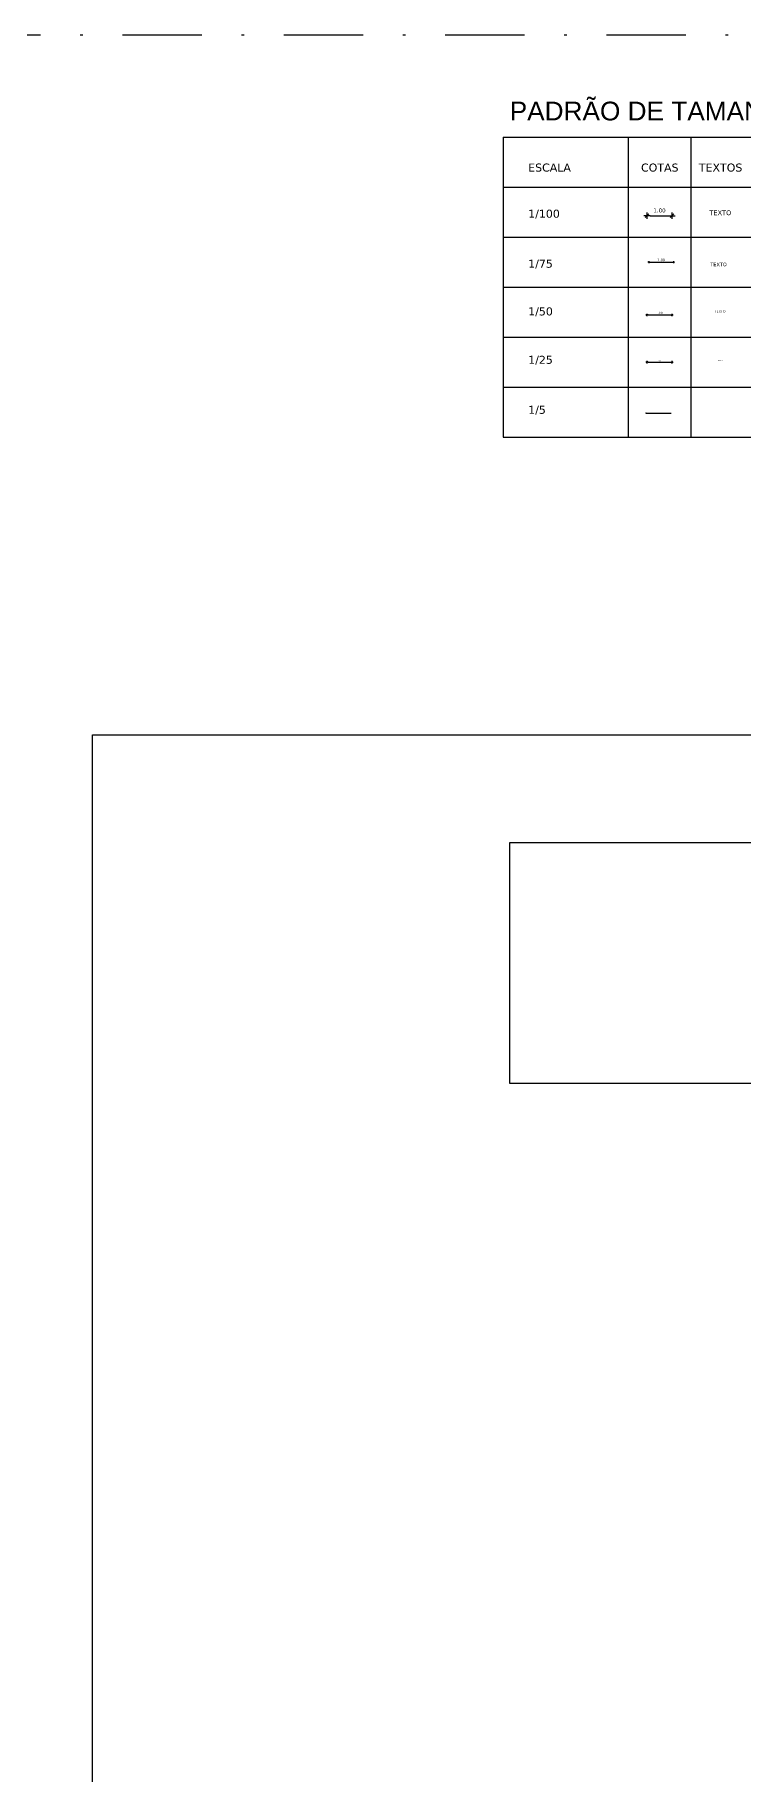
# Model space of a CAD drawing. Extents: x -81 to 144, y 107 to 212.
# Drawn here: x 31.3 to 59.6, y 142.6 to 212.2 of the extents above; entities that cross this region are included whole.
import ezdxf

# ---------------------------------------------------------------- set-up
doc = ezdxf.new("R2010")
doc.units = 0
doc.header["$LTSCALE"] = 0.005
doc.header["$PDMODE"] = 3
doc.linetypes.add('DASHDOT', pattern=[25.4, 12.7, -6.35, 0, -6.35])
doc.layers.get('0').update_dxf_attribs({"linetype": 'CONTINUOUS'})
doc.layers.get('DEFPOINTS').update_dxf_attribs({"linetype": 'CONTINUOUS'})
for name, color, linetype in [('A-01', 1, 'CONTINUOUS'), ('ARQ-CTA-1_025', 1, 'CONTINUOUS'), ('ARQ-CTA-1_050', 1, 'CONTINUOUS'), ('ARQ-CTA-1_075', 1, 'CONTINUOUS'), ('ARQ-CTA-1_100', 1, 'CONTINUOUS'), ('ARQ-HTC', 9, 'CONTINUOUS'), ('ARQ-TXT', 2, 'CONTINUOUS'), ('ARQ-TXT-1_075', 2, 'CONTINUOUS')]:
    doc.layers.add(name, color=color, linetype=linetype)
doc.styles.add('ESC-50-A20', font='arial.ttf', dxfattribs={"height": 0.1})
doc.styles.add('FNDE Text Cota 0075', font='verdana.ttf', dxfattribs={"height": 0.1})
doc.styles.add('FNDE Texto Cota 0005', font='verdana.ttf', dxfattribs={"height": 0.008})
doc.styles.add('FNDE Texto Cota 0025', font='verdana.ttf', dxfattribs={"height": 0.04})
doc.styles.add('FNDE Texto Cota 0050', font='verdana.ttf', dxfattribs={"height": 0.08})
doc.styles.add('FNDE Texto Cota 0100', font='verdana.ttf', dxfattribs={"height": 0.16})
doc.dimstyles.new('FNDE 1-0005', dxfattribs={"dimscale": 2.5, "dimtxt": 0.008, "dimasz": 0.0025, "dimexe": 0.15, "dimexo": 0.15, "dimgap": 0.0025, "dimtad": 1, "dimzin": 4, "dimdsep": 46, "dimtxsty": 'FNDE Texto Cota 0005', "dimblk": 'tic', "dimcen": 0.15, "dimdle": 0.15, "dimse1": 1, "dimse2": 1, "dimclrd": 251, "dimclre": 251, "dimclrt": 256, "dimaunit": 1, "dimadec": 3, "dimazin": 0, "dimtfac": 1, "dimtix": 1, "dimtmove": 2, "dimatfit": 3, "dimldrblk": 'tic', "dimfxl": 0.15, "dimtvp": 1, "dimtolj": 1, "dimtzin": 0, "dimarcsym": 0})
doc.dimstyles.new('FNDE 1-0025', dxfattribs={"dimscale": 5, "dimtxt": 0.04, "dimasz": 0.01, "dimexe": 0.15, "dimexo": 0.15, "dimgap": 0.005, "dimtad": 1, "dimzin": 1, "dimdsep": 46, "dimtxsty": 'FNDE Texto Cota 0025', "dimblk": 'tic', "dimcen": 0.015, "dimdle": 0.15, "dimse1": 1, "dimse2": 1, "dimclrd": 251, "dimclre": 251, "dimclrt": 256, "dimaunit": 1, "dimadec": 3, "dimazin": 0, "dimtfac": 1, "dimtix": 1, "dimtmove": 2, "dimatfit": 3, "dimfxl": 0.15, "dimtvp": 1, "dimtolj": 1, "dimtzin": 0, "dimarcsym": 0})
doc.dimstyles.new('FNDE 1-0050', dxfattribs={"dimscale": 5, "dimtxt": 0.08, "dimasz": 0.01, "dimexe": 0.15, "dimexo": 0.15, "dimgap": 0.01, "dimtad": 1, "dimzin": 1, "dimdsep": 46, "dimtxsty": 'FNDE Texto Cota 0050', "dimblk": 'tic', "dimcen": 0.015, "dimdle": 0.15, "dimse1": 1, "dimse2": 1, "dimclrd": 251, "dimclre": 251, "dimclrt": 256, "dimaunit": 1, "dimadec": 3, "dimazin": 0, "dimtfac": 1, "dimtix": 1, "dimtmove": 2, "dimatfit": 3, "dimfxl": 0.15, "dimtvp": 1, "dimtolj": 1, "dimtzin": 0, "dimarcsym": 0})
doc.dimstyles.new('FNDE 1-0100', dxfattribs={"dimscale": 2.5, "dimtxt": 0.16, "dimasz": 0.05, "dimexe": 0.15, "dimexo": 0.15, "dimgap": 0.05, "dimtad": 1, "dimzin": 4, "dimdsep": 46, "dimtxsty": 'FNDE Texto Cota 0100', "dimblk": 'tic', "dimcen": 0.15, "dimdle": 0.15, "dimse1": 1, "dimse2": 1, "dimclrd": 251, "dimclre": 251, "dimclrt": 256, "dimaunit": 1, "dimadec": 3, "dimazin": 0, "dimtfac": 1, "dimtix": 1, "dimtmove": 2, "dimatfit": 3, "dimldrblk": 'tic', "dimfxl": 0.15, "dimtvp": 1, "dimtolj": 1, "dimtzin": 0, "dimarcsym": 0})
doc.dimstyles.new('FNDE 1-075', dxfattribs={"dimscale": 2.5, "dimtxt": 0.1, "dimasz": 0.015, "dimexe": 0.15, "dimexo": 0.15, "dimgap": 0.015, "dimtad": 1, "dimzin": 4, "dimdsep": 46, "dimtxsty": 'FNDE Text Cota 0075', "dimblk": 'tic', "dimcen": 0.025, "dimdle": 0.15, "dimse1": 1, "dimse2": 1, "dimclrd": 251, "dimclre": 251, "dimclrt": 256, "dimaunit": 1, "dimadec": 3, "dimazin": 0, "dimtfac": 1, "dimtix": 1, "dimtmove": 2, "dimatfit": 3, "dimldrblk": 'DOTSMALL', "dimfxl": 0.15, "dimtvp": 1, "dimtolj": 1, "dimtzin": 0, "dimarcsym": 0})

# ---------------------------------------------------------------- blocks, each defined once
blk = doc.blocks.new('tic')
at = {"color": 251}
for p, q in [((-1, 0), (1, 0)), ((0, -1), (0, 1))]:
    blk.add_line(p, q, dxfattribs=at)
blk.add_line((-0.6, -0.6), (0.6, 0.6))
blk = doc.blocks.new('*D87')
at = {"layer": 'ARQ-CTA-1_025', "color": 251, "lineweight": -2}
blk.add_line((55.816, 199.103), (56.716, 199.103), dxfattribs=at)
at = {"layer": 'DEFPOINTS', "color": 0}
for p in [(56.766, 199.103), (55.766, 198.103), (56.766, 198.103)]:
    blk.add_point(p, dxfattribs=at)
at = {"layer": 'ARQ-CTA-1_025', "color": 251, "lineweight": -2, "xscale": 0.05, "yscale": 0.05, "zscale": 0.05, "rotation": 180}
blk.add_blockref('tic', (55.766, 199.103), dxfattribs=at)
at = {"layer": 'ARQ-CTA-1_025', "color": 251, "lineweight": -2, "xscale": 0.05, "yscale": 0.05, "zscale": 0.05}
blk.add_blockref('tic', (56.766, 199.103), dxfattribs=at)
at = {"layer": 'ARQ-CTA-1_025', "insert": (56.266, 199.149), "char_height": 0.04, "attachment_point": 5, "style": 'FNDE Texto Cota 0025'}
blk.add_mtext('\\A1;1.00', dxfattribs=at)
blk = doc.blocks.new('*D88')
at = {"layer": 'ARQ-CTA-1_100', "color": 251, "lineweight": -2}
blk.add_line((55.891, 204.959), (56.641, 204.959), dxfattribs=at)
at = {"layer": 'DEFPOINTS', "color": 0}
for p in [(56.766, 204.959), (55.766, 204.103), (56.766, 204.103)]:
    blk.add_point(p, dxfattribs=at)
at = {"layer": 'ARQ-CTA-1_100', "color": 251, "lineweight": -2, "xscale": 0.125, "yscale": 0.125, "zscale": 0.125, "rotation": 180}
blk.add_blockref('tic', (55.766, 204.959), dxfattribs=at)
at = {"layer": 'ARQ-CTA-1_100', "color": 251, "lineweight": -2, "xscale": 0.125, "yscale": 0.125, "zscale": 0.125}
blk.add_blockref('tic', (56.766, 204.959), dxfattribs=at)
at = {"layer": 'ARQ-CTA-1_100', "insert": (56.266, 205.167), "char_height": 0.16, "attachment_point": 5, "style": 'FNDE Texto Cota 0100'}
blk.add_mtext('\\A1;1.00', dxfattribs=at)
blk = doc.blocks.new('*D89')
at = {"layer": 'ARQ-CTA-1_050', "color": 251, "lineweight": -2}
blk.add_line((55.816, 200.99), (56.716, 200.99), dxfattribs=at)
at = {"layer": 'DEFPOINTS', "color": 0}
for p in [(55.766, 201.535), (56.766, 201.535), (56.766, 200.99)]:
    blk.add_point(p, dxfattribs=at)
at = {"layer": 'ARQ-CTA-1_050', "color": 251, "lineweight": -2, "xscale": 0.05, "yscale": 0.05, "zscale": 0.05, "rotation": 180}
blk.add_blockref('tic', (55.766, 200.99), dxfattribs=at)
at = {"layer": 'ARQ-CTA-1_050', "color": 251, "lineweight": -2, "xscale": 0.05, "yscale": 0.05, "zscale": 0.05}
blk.add_blockref('tic', (56.766, 200.99), dxfattribs=at)
at = {"layer": 'ARQ-CTA-1_050', "insert": (56.266, 201.073), "char_height": 0.08, "attachment_point": 5, "style": 'FNDE Texto Cota 0050'}
blk.add_mtext('\\A1;1.00', dxfattribs=at)
blk = doc.blocks.new('*D90')
at = {"layer": 'ARQ-CTA-1_075', "color": 251, "linetype": 'Continuous', "lineweight": -2}
blk.add_line((55.87, 203.101), (56.795, 203.101), dxfattribs=at)
at = {"layer": 'DEFPOINTS', "color": 0, "linetype": 'Continuous'}
for p in [(55.833, 203.225), (56.833, 203.225), (56.833, 203.101)]:
    blk.add_point(p, dxfattribs=at)
at = {"layer": 'ARQ-CTA-1_075', "color": 251, "linetype": 'Continuous', "lineweight": -2, "xscale": 0.0375, "yscale": 0.0375, "zscale": 0.0375, "rotation": 180}
blk.add_blockref('tic', (55.833, 203.101), dxfattribs=at)
at = {"layer": 'ARQ-CTA-1_075', "color": 251, "linetype": 'Continuous', "lineweight": -2, "xscale": 0.0375, "yscale": 0.0375, "zscale": 0.0375}
blk.add_blockref('tic', (56.833, 203.101), dxfattribs=at)
at = {"layer": 'ARQ-CTA-1_075', "linetype": 'Continuous', "insert": (56.333, 203.19), "char_height": 0.1, "attachment_point": 5, "style": 'FNDE Text Cota 0075'}
blk.add_mtext('\\A1;1.00', dxfattribs=at)
blk = doc.blocks.new('_DotSmall')
at = {"color": 0, "linetype": 'ByBlock', "const_width": 0.5}
blk.add_lwpolyline([(-0.0625, 0, 1), (0.0625, 0, 1)], format="xyb", close=True, dxfattribs=at)
blk = doc.blocks.new('*D91')
at = {"layer": 'ARQ-HTC', "color": 251, "linetype": 'Continuous', "lineweight": -2}
blk.add_line((55.726, 197.067), (56.714, 197.067), dxfattribs=at)
at = {"layer": 'DEFPOINTS', "color": 0, "linetype": 'Continuous'}
for p in [(55.72, 197.144), (56.72, 197.162), (56.72, 197.067)]:
    blk.add_point(p, dxfattribs=at)
at = {"layer": 'ARQ-HTC', "color": 251, "linetype": 'Continuous', "lineweight": -2, "xscale": 0.00625, "yscale": 0.00625, "zscale": 0.00625, "rotation": 180}
blk.add_blockref('tic', (55.72, 197.067), dxfattribs=at)
at = {"layer": 'ARQ-HTC', "color": 251, "linetype": 'Continuous', "lineweight": -2, "xscale": 0.00625, "yscale": 0.00625, "zscale": 0.00625}
blk.add_blockref('tic', (56.72, 197.067), dxfattribs=at)
at = {"layer": 'ARQ-HTC', "linetype": 'Continuous', "insert": (56.22, 197.077), "char_height": 0.008, "attachment_point": 5, "style": 'FNDE Texto Cota 0005'}
blk.add_mtext('\\A1;1.00', dxfattribs=at)

msp = doc.modelspace()

# ---------------------------------------------------------------- linework, layer by layer
at = {"color": 251}
for p, q in [((50.016, 208.103), (50.016, 196.103)), ((50.016, 208.103), (98.889, 208.103)), ((55.016, 208.103), (55.016, 196.103)), ((57.516, 208.103), (57.516, 196.103)), ((50.016, 206.103), (98.889, 206.103)), ((50.016, 206.103), (98.889, 206.103)), ((50.016, 204.103), (98.889, 204.103)), ((50.016, 202.103), (98.889, 202.103)), ((50.016, 200.103), (98.889, 200.103)), ((50.016, 198.103), (98.889, 198.103)), ((50.016, 196.103), (98.889, 196.103))]:
    msp.add_line(p, q, dxfattribs=at)
at = {"linetype": 'DASHDOT', "ltscale": 50}
msp.add_lwpolyline([(-81.307, 212.195), (143.884, 212.195), (143.884, 106.585), (-81.307, 106.585)], close=True, dxfattribs=at)
at = {"layer": 'A-01', "color": 3}
msp.add_lwpolyline([(73.841, 134.194), (33.591, 134.194), (33.591, 184.194), (113.591, 184.194), (113.591, 134.194), (111.341, 134.194), (109.87, 136.742), (103.312, 136.742), (101.841, 134.194), (85.741, 134.194), (84.27, 136.742), (75.312, 136.742), (73.841, 134.194)], dxfattribs=at)
msp.add_lwpolyline([(50.279, 179.894), (109.279, 179.894), (109.279, 170.244), (50.279, 170.244)], close=True, dxfattribs=at)

# ---------------------------------------------------------------- texts
at = {"layer": 'ARQ-TXT', "attachment_point": 1, "style": 'ESC-50-A20'}
for s, width, gutter_width, insert, char_height in [('PADRÃO DE TAMANHOS - ESCALAS MÉDIAS', 23.10605, 12.5, (50.276, 209.52), 0.75), ('{\\fVerdana|b0|i0|c0|p34;ESCALA}', 4, 0.5, (51.016, 207.044), 0.32), ('\\pi0.51168;{\\fVerdana|b0|i0|c0|p34;COTAS}', 2.5, 0.5, (55.016, 207.044), 0.32), ('\\pi0.32317;{\\fVerdana|b0|i0|c0|p34;TEXTOS}', 2.39053, 0.5, (57.516, 207.044), 0.32), ('{\\fVerdana|b0|i0|c0|p34;1/100}', 8.52818, 0.5, (51.016, 205.199), 0.32), ('{\\fVerdana|b0|i0|c0|p34;1/75}', 8.52818, 0.5, (51.016, 203.199), 0.32), ('{\\fVerdana|b0|i0|c0|p34;1/50}', 8.52818, 0.5, (51.016, 201.291), 0.32), ('{\\fVerdana|b0|i0|c0|p34;1/25}', 8.52818, 0.5, (51.016, 199.355), 0.32), ('{\\fVerdana|b0|i0|c0|p34;1/5}', 8.52818, 0.5, (51.016, 197.355), 0.32)]:
    msp.add_mtext_dynamic_manual_height_columns(s, width=width, gutter_width=gutter_width, heights=[0], dxfattribs=dict(at, insert=insert, char_height=char_height))
at = {"layer": 'ARQ-TXT-1_075', "attachment_point": 1, "style": 'ESC-50-A20'}
for width, insert, char_height in [(1.64607, (58.26, 205.172), 0.192), (1.60806, (58.298, 203.082), 0.144), (1.43813, (58.468, 201.178), 0.096), (1.34738, (58.559, 199.189), 0.048), (1.23336, (58.673, 197.065), 0.0096)]:
    msp.add_mtext_dynamic_manual_height_columns('{\\fVerdana|b0|i0|c0|p34;TEXTO}', width=width, gutter_width=0.5, heights=[0], dxfattribs=dict(at, insert=insert, char_height=char_height))

# ---------------------------------------------------------------- dimensions: what is measured, and where the dimension line sits
at = {"layer": 'ARQ-CTA-1_025'}
dim = msp.add_linear_dim(base=(56.766, 199.103), p1=(55.766, 198.103), p2=(56.766, 198.103), dimstyle='FNDE 1-0025', dxfattribs=at)
dim.commit()
dim.dimension.update_dxf_attribs({"geometry": '*D87', "text_midpoint": (56.266, 199.149)})
at = {"layer": 'ARQ-CTA-1_050'}
dim = msp.add_linear_dim(base=(56.766, 200.99), p1=(55.766, 201.535), p2=(56.766, 201.535), dimstyle='FNDE 1-0050', override={"dimtad": 0}, dxfattribs=at)
dim.commit()
dim.dimension.update_dxf_attribs({"geometry": '*D89', "text_midpoint": (56.266, 201.073)})
at = {"layer": 'ARQ-CTA-1_075', "linetype": 'Continuous'}
dim = msp.add_linear_dim(base=(56.833, 203.101), p1=(55.833, 203.225), p2=(56.833, 203.225), dimstyle='FNDE 1-075', dxfattribs=at)
dim.commit()
dim.dimension.update_dxf_attribs({"geometry": '*D90', "text_midpoint": (56.333, 203.19)})
at = {"layer": 'ARQ-CTA-1_100'}
dim = msp.add_linear_dim(base=(56.766, 204.959), p1=(55.766, 204.103), p2=(56.766, 204.103), dimstyle='FNDE 1-0100', dxfattribs=at)
dim.commit()
dim.dimension.update_dxf_attribs({"geometry": '*D88', "text_midpoint": (56.266, 205.167)})
at = {"layer": 'ARQ-HTC', "linetype": 'Continuous'}
dim = msp.add_linear_dim(base=(56.72, 197.067), p1=(55.72, 197.144), p2=(56.72, 197.162), dimstyle='FNDE 1-0005', dxfattribs=at)
dim.commit()
dim.dimension.update_dxf_attribs({"geometry": '*D91', "text_midpoint": (56.22, 197.077)})

doc.saveas('drawing.dxf')
